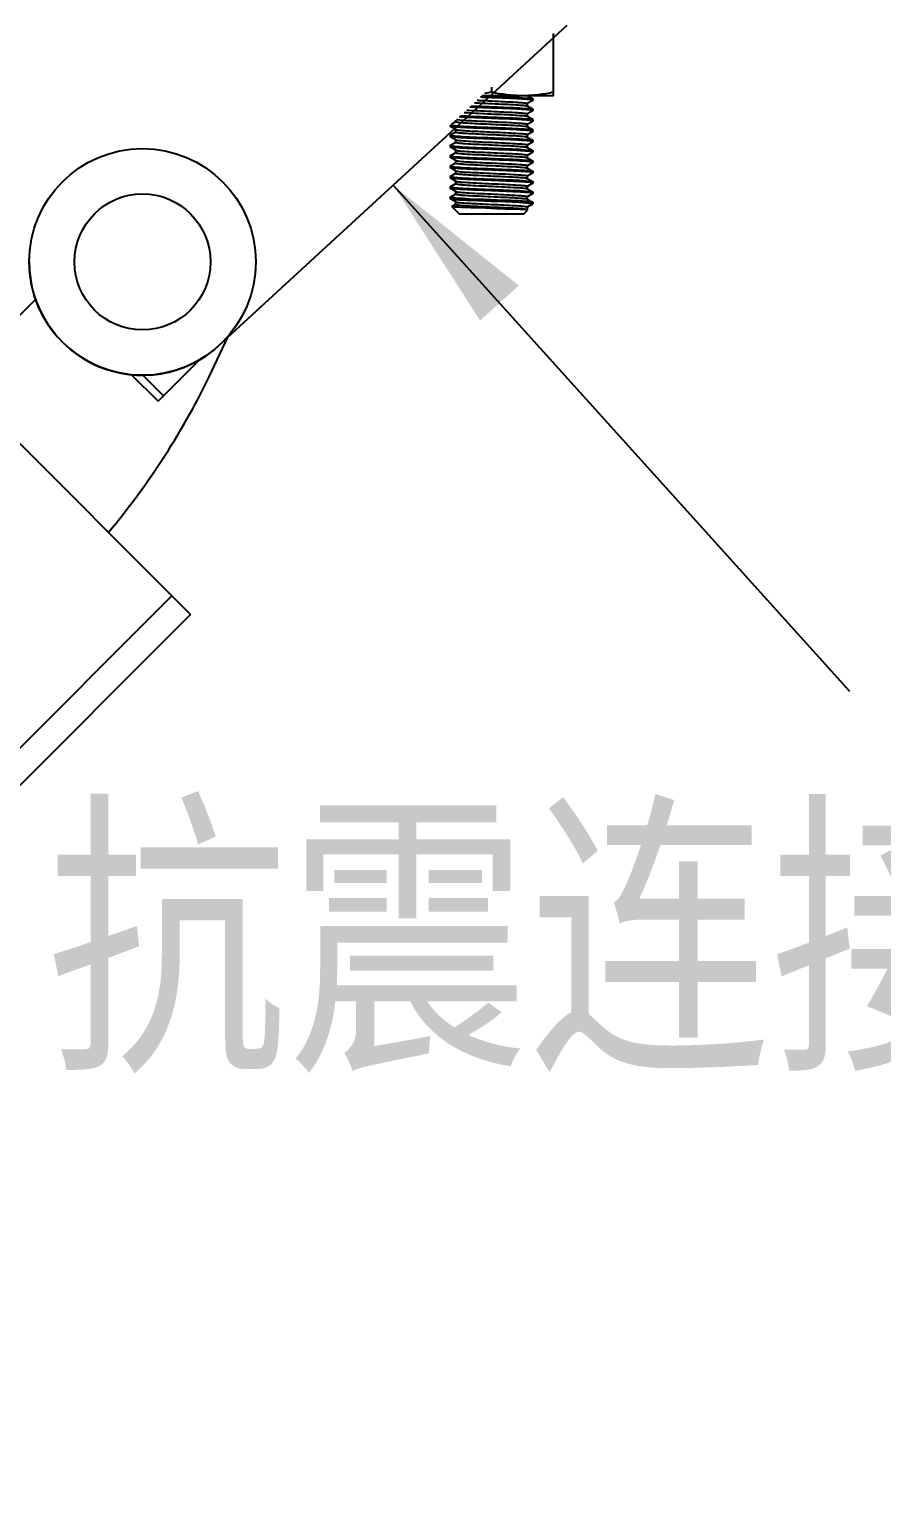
# Model space of a CAD drawing. Extents: x -1396510 to 1250330, y -1892470 to 1623980.
# Drawn here: x -1165412 to -1164875, y -49660 to -48740 of the extents above; entities that cross this region are included whole.
import ezdxf

# ---------------------------------------------------------------- set-up
doc = ezdxf.new("R2010")
doc.units = 0
doc.header["$LTSCALE"] = 1000
doc.header["$MEASUREMENT"] = 0
doc.styles.get("Standard").update_dxf_attribs({"font": 'gbenor.shx', "bigfont": 'gbcbig.shx'})
doc.dimstyles.get("Standard").update_dxf_attribs({"dimscale": 100, "dimtxt": 3.5, "dimasz": 1, "dimexe": 2.5, "dimexo": 3, "dimgap": 1.5, "dimtad": 1, "dimdec": 0, "dimzin": 0, "dimdsep": 46, "dimtxsty": 'Standard', "dimblk": 'ARCHTICK', "dimcen": 0.09, "dimadec": 0, "dimazin": 0, "dimtfac": 1, "dimtdec": 0, "dimtix": 1, "dimtmove": 2, "dimatfit": 3, "dimfxl": 0, "dimtolj": 1, "dimtzin": 0, "dimarcsym": 0})

# ---------------------------------------------------------------- blocks, each defined once
blk = doc.blocks.new('_ArchTick')
at = {"color": 0, "linetype": 'ByBlock', "const_width": 0.4}
blk.add_lwpolyline([(-0.5, -0.5), (0.5, 0.5)], dxfattribs=at)

msp = doc.modelspace()

# ---------------------------------------------------------------- linework, layer by layer
at = {"linetype": 'Continuous'}
for p, q in [((-1165292.39, -48939.24), (-1165073.1, -48737.45)), ((-1165081.7, -48782.03), (-1165081.7, -48742.75)), ((-1165120.79, -48776.65), (-1165120.79, -48779.82)), ((-1165081.7, -48782.03), (-1165126.64, -48782.03)), ((-1165098.33, -48781.94), (-1165094.79, -48783.99)), ((-1165094.79, -48784.95), (-1165098.33, -48786.99)), ((-1165094.79, -48783.99), (-1165094.73, -48784.06)), ((-1165094.79, -48784.95), (-1165094.73, -48784.88)), ((-1165094.73, -48784.06), (-1165094.73, -48784.88)), ((-1165098.33, -48788.46), (-1165094.79, -48790.51)), ((-1165094.79, -48791.46), (-1165098.33, -48793.51)), ((-1165098.33, -48794.97), (-1165094.79, -48797.02)), ((-1165098.25, -48786.91), (-1165098.25, -48788.54)), ((-1165098.25, -48793.43), (-1165098.25, -48795.06)), ((-1165094.79, -48790.51), (-1165094.73, -48790.58)), ((-1165094.79, -48791.46), (-1165094.73, -48791.39)), ((-1165094.73, -48790.58), (-1165094.73, -48791.39)), ((-1165146.85, -48800.63), (-1165146.85, -48801.17)), ((-1165146.79, -48801.24), (-1165146.85, -48801.16)), ((-1165143.26, -48803.28), (-1165146.79, -48801.24)), ((-1165145.93, -48799.78), (-1165143.26, -48798.23)), ((-1165143.33, -48798.31), (-1165143.33, -48797.38)), ((-1165143.33, -48804.83), (-1165143.33, -48803.2)), ((-1165098.26, -48797.36), (-1165098.44, -48797.35)), ((-1165094.79, -48797.98), (-1165098.33, -48800.03)), ((-1165098.33, -48801.49), (-1165094.79, -48803.54)), ((-1165094.79, -48804.49), (-1165098.33, -48806.54)), ((-1165098.25, -48799.94), (-1165098.25, -48801.57)), ((-1165094.79, -48797.02), (-1165094.73, -48797.09)), ((-1165094.79, -48797.98), (-1165094.73, -48797.91)), ((-1165094.79, -48803.54), (-1165094.73, -48803.61)), ((-1165094.79, -48804.49), (-1165094.73, -48804.42)), ((-1165094.73, -48797.09), (-1165094.73, -48797.91)), ((-1165094.73, -48803.61), (-1165094.73, -48804.42)), ((-1165146.79, -48806.79), (-1165146.85, -48806.87)), ((-1165146.85, -48806.87), (-1165146.85, -48807.68)), ((-1165146.79, -48807.75), (-1165146.85, -48807.68)), ((-1165146.79, -48813.31), (-1165146.85, -48813.38)), ((-1165146.85, -48813.38), (-1165146.85, -48814.2)), ((-1165146.79, -48806.79), (-1165143.26, -48804.75)), ((-1165143.26, -48809.8), (-1165146.79, -48807.75)), ((-1165146.79, -48813.31), (-1165143.26, -48811.26)), ((-1165143.33, -48811.35), (-1165143.33, -48809.72)), ((-1165098.43, -48807.96), (-1165098.33, -48808.01)), ((-1165098.33, -48808.01), (-1165094.79, -48810.05)), ((-1165094.79, -48811.01), (-1165098.33, -48813.06)), ((-1165098.25, -48806.46), (-1165098.25, -48808.09)), ((-1165098.25, -48812.97), (-1165098.25, -48814.6)), ((-1165094.79, -48810.05), (-1165094.73, -48810.12)), ((-1165094.79, -48811.01), (-1165094.73, -48810.94)), ((-1165094.73, -48810.12), (-1165094.73, -48810.94)), ((-1165146.79, -48814.27), (-1165146.85, -48814.2)), ((-1165146.79, -48819.83), (-1165146.85, -48819.9)), ((-1165146.85, -48819.9), (-1165146.85, -48820.71)), ((-1165146.79, -48820.78), (-1165146.85, -48820.71)), ((-1165143.26, -48816.32), (-1165146.79, -48814.27)), ((-1165146.79, -48819.83), (-1165143.26, -48817.78)), ((-1165143.26, -48822.83), (-1165146.79, -48820.78)), ((-1165143.33, -48817.86), (-1165143.33, -48816.23)), ((-1165143.33, -48824.38), (-1165143.33, -48822.75)), ((-1165143.26, -48816.32), (-1165143.13, -48816.37)), ((-1165098.33, -48814.52), (-1165094.79, -48816.57)), ((-1165094.79, -48817.53), (-1165098.33, -48819.57)), ((-1165098.33, -48821.04), (-1165094.79, -48823.08)), ((-1165098.25, -48819.49), (-1165098.25, -48821.12)), ((-1165094.79, -48816.57), (-1165094.73, -48816.64)), ((-1165094.79, -48817.53), (-1165094.73, -48817.45)), ((-1165094.73, -48816.64), (-1165094.73, -48817.45)), ((-1165146.79, -48826.34), (-1165146.85, -48826.41)), ((-1165146.85, -48826.41), (-1165146.85, -48827.23)), ((-1165146.79, -48827.3), (-1165146.85, -48827.23)), ((-1165146.79, -48826.34), (-1165143.26, -48824.29)), ((-1165143.26, -48829.35), (-1165146.79, -48827.3)), ((-1165146.79, -48832.86), (-1165143.26, -48830.81)), ((-1165143.33, -48830.89), (-1165143.33, -48829.26)), ((-1165098.26, -48823.42), (-1165098.44, -48823.41)), ((-1165094.79, -48824.04), (-1165098.33, -48826.09)), ((-1165098.33, -48827.55), (-1165094.79, -48829.6)), ((-1165094.79, -48830.56), (-1165098.33, -48832.6)), ((-1165098.25, -48826.01), (-1165098.25, -48827.63)), ((-1165094.79, -48823.08), (-1165094.73, -48823.16)), ((-1165094.79, -48824.04), (-1165094.73, -48823.97)), ((-1165094.79, -48829.6), (-1165094.73, -48829.67)), ((-1165094.79, -48830.56), (-1165094.73, -48830.49)), ((-1165094.73, -48823.16), (-1165094.73, -48823.97)), ((-1165094.73, -48829.67), (-1165094.73, -48830.49)), ((-1165146.79, -48832.86), (-1165146.85, -48832.93)), ((-1165146.85, -48832.93), (-1165146.85, -48833.74)), ((-1165146.79, -48833.81), (-1165146.85, -48833.74)), ((-1165146.79, -48839.37), (-1165146.85, -48839.44)), ((-1165146.85, -48839.44), (-1165146.85, -48840.26)), ((-1165146.79, -48840.33), (-1165146.85, -48840.26)), ((-1165143.26, -48835.86), (-1165146.79, -48833.81)), ((-1165146.79, -48839.37), (-1165143.26, -48837.33)), ((-1165143.26, -48842.38), (-1165146.79, -48840.33)), ((-1165143.33, -48837.41), (-1165143.33, -48835.78)), ((-1165098.43, -48834.02), (-1165098.33, -48834.07)), ((-1165098.33, -48834.07), (-1165094.79, -48836.12)), ((-1165094.79, -48837.07), (-1165098.33, -48839.12)), ((-1165098.33, -48840.58), (-1165094.79, -48842.63)), ((-1165098.25, -48832.52), (-1165098.25, -48834.15)), ((-1165098.25, -48839.04), (-1165098.25, -48840.67)), ((-1165094.79, -48836.12), (-1165094.73, -48836.19)), ((-1165094.79, -48837.07), (-1165094.73, -48837)), ((-1165094.73, -48836.19), (-1165094.73, -48837)), ((-1165146.85, -48845.96), (-1165146.79, -48845.89)), ((-1165146.85, -48845.96), (-1165146.85, -48846.77)), ((-1165146.85, -48846.77), (-1165146.79, -48846.85)), ((-1165146.79, -48845.89), (-1165143.26, -48843.84)), ((-1165143.26, -48848.89), (-1165146.79, -48846.85)), ((-1165146.61, -48846.1), (-1165146.71, -48846.07)), ((-1165145.75, -48851.8), (-1165143.26, -48850.36)), ((-1165143.33, -48843.92), (-1165143.33, -48842.3)), ((-1165143.33, -48850.44), (-1165143.33, -48848.81)), ((-1165143.26, -48842.38), (-1165143.13, -48842.43)), ((-1165094.79, -48843.59), (-1165098.33, -48845.64)), ((-1165098.33, -48847.1), (-1165094.79, -48849.15)), ((-1165094.79, -48850.1), (-1165098.33, -48852.15)), ((-1165098.25, -48845.55), (-1165098.25, -48847.18)), ((-1165094.79, -48842.63), (-1165094.73, -48842.7)), ((-1165094.79, -48843.59), (-1165094.73, -48843.52)), ((-1165094.73, -48849.22), (-1165094.79, -48849.15)), ((-1165094.79, -48850.1), (-1165094.73, -48850.03)), ((-1165094.73, -48842.7), (-1165094.73, -48843.52)), ((-1165094.73, -48849.22), (-1165094.73, -48850.03)), ((-1165145.77, -48851.85), (-1165145.75, -48851.8)), ((-1165141.15, -48856.47), (-1165145.77, -48851.85)), ((-1165141.15, -48856.47), (-1165100.43, -48856.47)), ((-1165100.43, -48856.47), (-1165097.88, -48853.92)), ((-1165098.51, -48853.74), (-1165098.18, -48853.79)), ((-1165098.25, -48852.07), (-1165098.25, -48853.7)), ((-1165097.9, -48853.86), (-1165097.88, -48853.92)), ((-1165576.33, -49078.55), (-1165408.02, -48910.24)), ((-1165297.07, -48955.6), (-1165286.88, -48934.18)), ((-1165304.4, -48947.98), (-1165330.9, -48974.48)), ((-1165347.85, -48957.53), (-1165330.9, -48974.48)), ((-1165340.71, -48957.94), (-1165327.54, -48971.12)), ((-1165448.43, -48970.85), (-1165310.44, -49108.84)), ((-1166793.78, -50568.62), (-1165322.22, -49097.06)), ((-1166782, -50580.39), (-1165310.44, -49108.84))]:
    msp.add_line(p, q, dxfattribs=at)
for radius in [71.4, 42.84]:
    msp.add_circle((-1165340.73, -48886.71), radius, dxfattribs=at)
for centre, radius, start, end in [((-1165001.3, -45733.55), 3051.22, 267.64232, 267.75563), ((-1165103.89, -48856.12), 72.01, 84.57759, 85.5477), ((-1165099.49, -48798.26), 3.5, 75.66962, 76.53963), ((-1165104.03, -48864.36), 73.74, 84.65004, 85.54332), ((-1165137.39, -48725.44), 75.69, 264.72687, 265.54068), ((-1165103.84, -48875.14), 71.49, 84.55124, 85.5534), ((-1165137.54, -48733.73), 73.91, 264.65706, 265.54288), ((-1165103.89, -48882.19), 72.01, 84.57759, 85.5477), ((-1165137.6, -48747.57), 73.1, 264.62413, 265.54375), ((-1165137.52, -48740.07), 74.08, 264.66277, 265.54288), ((-1165142.63, -48814.95), 1.51, 250.95601, 252.09074), ((-1165099.49, -48824.32), 3.5, 75.66962, 76.53963), ((-1165104.03, -48890.42), 73.74, 84.65004, 85.54332), ((-1165137.39, -48751.5), 75.69, 264.72687, 265.54068), ((-1165103.84, -48901.21), 71.49, 84.55124, 85.5534), ((-1165137.54, -48759.79), 73.91, 264.65706, 265.54288), ((-1165137.52, -48766.14), 74.08, 264.66277, 265.54288), ((-1165103.89, -48908.25), 72.01, 84.57759, 85.5477), ((-1165136.31, -48758.69), 88.91, 265.18589, 265.53148), ((-1165136.13, -48755.66), 91.13, 265.23984, 265.54682), ((-1165142.63, -48841.01), 1.51, 250.95601, 252.09074), ((-1165099.49, -48850.38), 3.5, 75.66962, 76.53963), ((-1165104.03, -48916.48), 73.74, 84.65004, 85.54332), ((-1165340.73, -48886.71), 71.4, 180, 312.62049), ((-1165726.93, -48751.23), 475.97, 320.01908, 334.57244)]:
    msp.add_arc(centre, radius, start, end, dxfattribs=at)
for points, knots in [([(-1165129.72, -48784.87), (-1165128.76, -48784.91), (-1165125.05, -48785.08), (-1165118.7, -48785.38), (-1165111.14, -48785.74), (-1165105.43, -48786.04), (-1165101.86, -48786.32), (-1165099.92, -48786.47), (-1165099, -48786.68), (-1165098.26, -48786.77), (-1165098.26, -48786.91)], [0.2952259, 0.2952259, 0.2952259, 0.2952259, 0.3597255, 0.5435065, 0.720761, 0.8677534, 0.9235306, 0.9648771, 0.9904898, 1, 1, 1, 1]), ([(-1165120.79, -48783.25), (-1165122.63, -48783.17), (-1165124.92, -48783.08), (-1165127.21, -48782.99), (-1165127.66, -48782.97)], [0, 0, 0, 0, 0.280726, 0.3502962, 0.3502962, 0.3502962, 0.3502962]), ([(-1165101.24, -48782.03), (-1165104.52, -48782.03), (-1165111.09, -48781.61), (-1165117.57, -48780.5), (-1165120.79, -48779.82)], [0, 0, 0, 0, 0.499234, 1, 1, 1, 1]), ([(-1165120.79, -48782.43), (-1165118.34, -48782.53), (-1165110.42, -48782.87), (-1165102.5, -48783.1), (-1165097.05, -48783.62)], [0, 0, 0, 0, 0.309919, 1, 1, 1, 1]), ([(-1165098.3, -48784.33), (-1165099.68, -48784.22), (-1165107.17, -48783.76), (-1165114.67, -48783.49), (-1165120.79, -48783.25)], [0, 0, 0, 0, 0.184493, 1, 1, 1, 1]), ([(-1165081.7, -48779.82), (-1165084.91, -48780.5), (-1165091.39, -48781.61), (-1165097.97, -48782.03), (-1165101.24, -48782.03)], [0, 0, 0, 0, 0.500766, 1, 1, 1, 1]), ([(-1165095, -48784.73), (-1165095.1, -48784.7), (-1165095.79, -48784.56), (-1165096.49, -48784.49), (-1165097.08, -48784.43)], [0, 0, 0, 0, 0.160696, 1, 1, 1, 1]), ([(-1165097.05, -48783.62), (-1165096.77, -48783.65), (-1165096.02, -48783.75), (-1165095.2, -48783.75), (-1165094.79, -48783.99)], [0, 0, 0, 0, 0.378482, 1, 1, 1, 1]), ([(-1165094.73, -48784.88), (-1165094.73, -48784.84), (-1165094.84, -48784.77), (-1165094.93, -48784.75), (-1165095, -48784.73)], [0, 0, 0, 0, 0.318595, 1, 1, 1, 1]), ([(-1165120.79, -48796.28), (-1165123.21, -48796.18), (-1165129.99, -48795.89), (-1165136.78, -48795.68), (-1165141.14, -48795.37)], [0, 0, 0, 0, 0.3078949, 0.8635376, 0.8635376, 0.8635376, 0.8635376]), ([(-1165140.29, -48794.59), (-1165139.9, -48794.61), (-1165133.41, -48794.98), (-1165126.91, -48795.22), (-1165120.79, -48795.46)], [0.1333592, 0.1333592, 0.1333592, 0.1333592, 0.1845089, 1, 1, 1, 1]), ([(-1165138.04, -48792.52), (-1165137.85, -48792.54), (-1165135.5, -48792.71), (-1165130.44, -48792.97), (-1165122.87, -48793.33), (-1165115.01, -48793.7), (-1165107.92, -48794.03), (-1165102.58, -48794.42), (-1165099.67, -48794.62), (-1165098.68, -48794.86)], [0.1194923, 0.1194923, 0.1194923, 0.1194923, 0.1322772, 0.2793046, 0.4565879, 0.6403849, 0.8060766, 0.931494, 1, 1, 1, 1]), ([(-1165136.38, -48790.99), (-1165135.9, -48791.03), (-1165132.96, -48791.24), (-1165127.21, -48791.5), (-1165119.26, -48791.87), (-1165111.53, -48792.23), (-1165105.66, -48792.54), (-1165101.98, -48792.83), (-1165099.98, -48792.98), (-1165099.03, -48793.19), (-1165098.26, -48793.28), (-1165098.26, -48793.43)], [0.1500082, 0.1500082, 0.1500082, 0.1500082, 0.1823338, 0.3471353, 0.5327057, 0.7133282, 0.8639751, 0.9213168, 0.9638559, 0.9902263, 1, 1, 1, 1]), ([(-1165120.79, -48789.76), (-1165123.23, -48789.67), (-1165127.78, -48789.47), (-1165132.34, -48789.31), (-1165134.46, -48789.22)], [0, 0, 0, 0, 0.3090732, 0.5771866, 0.5771866, 0.5771866, 0.5771866]), ([(-1165131.4, -48786.41), (-1165131.13, -48786.42), (-1165128.17, -48786.57), (-1165122.46, -48786.84), (-1165114.53, -48787.21), (-1165107.44, -48787.53), (-1165102.23, -48787.95), (-1165099.43, -48788.11), (-1165098.53, -48788.38)], [0.2673996, 0.2673996, 0.2673996, 0.2673996, 0.2848149, 0.464601, 0.6497295, 0.8147596, 0.937049, 1, 1, 1, 1]), ([(-1165120.79, -48788.95), (-1165118.34, -48789.05), (-1165110.44, -48789.38), (-1165102.52, -48789.61), (-1165097.08, -48790.13)], [0, 0, 0, 0, 0.309586, 1, 1, 1, 1]), ([(-1165098.3, -48790.84), (-1165099.68, -48790.73), (-1165107.17, -48790.28), (-1165114.68, -48790.01), (-1165120.79, -48789.76)], [0, 0, 0, 0, 0.184541, 1, 1, 1, 1]), ([(-1165098.62, -48794.87), (-1165098.56, -48794.88), (-1165098.46, -48794.91), (-1165098.36, -48794.95), (-1165098.33, -48794.97)], [0, 0, 0, 0, 0.585672, 1, 1, 1, 1]), ([(-1165098.53, -48788.38), (-1165098.49, -48788.39), (-1165098.42, -48788.41), (-1165098.35, -48788.44), (-1165098.33, -48788.46)], [0, 0, 0, 0, 0.569522, 1, 1, 1, 1]), ([(-1165095.02, -48791.24), (-1165095.13, -48791.21), (-1165095.84, -48791.07), (-1165096.55, -48791), (-1165097.16, -48790.94)], [0, 0, 0, 0, 0.16229, 1, 1, 1, 1]), ([(-1165097.08, -48790.13), (-1165096.79, -48790.16), (-1165096.03, -48790.27), (-1165095.21, -48790.26), (-1165094.79, -48790.51)], [0, 0, 0, 0, 0.378727, 1, 1, 1, 1]), ([(-1165094.73, -48791.39), (-1165094.73, -48791.36), (-1165094.85, -48791.28), (-1165094.94, -48791.26), (-1165095.02, -48791.24)], [0, 0, 0, 0, 0.315177, 1, 1, 1, 1]), ([(-1165144.42, -48801.62), (-1165144.72, -48801.59), (-1165145.5, -48801.48), (-1165146.36, -48801.49), (-1165146.79, -48801.24)], [0, 0, 0, 0, 0.379419, 1, 1, 1, 1]), ([(-1165146.55, -48800.51), (-1165146.43, -48800.54), (-1165145.7, -48800.68), (-1165144.96, -48800.75), (-1165144.34, -48800.81)], [0, 0, 0, 0, 0.163149, 1, 1, 1, 1]), ([(-1165120.79, -48802.79), (-1165123.22, -48802.7), (-1165131.1, -48802.36), (-1165138.99, -48802.13), (-1165144.42, -48801.62)], [0, 0, 0, 0, 0.308711, 1, 1, 1, 1]), ([(-1165143.33, -48798.31), (-1165143.33, -48798.32), (-1165143.32, -48798.34), (-1165143.31, -48798.35), (-1165143.31, -48798.35)], [0, 0, 0, 0, 0.463467, 1, 1, 1, 1]), ([(-1165143.31, -48798.35), (-1165143.2, -48798.49), (-1165142.56, -48798.56), (-1165141.47, -48798.77), (-1165139.66, -48798.91), (-1165136.22, -48799.18), (-1165130.87, -48799.47), (-1165123.72, -48799.81), (-1165116.21, -48800.14), (-1165108.04, -48800.59), (-1165102.45, -48800.78), (-1165099.33, -48801.25)], [0, 0, 0, 0, 0.011937, 0.038615, 0.07957, 0.133598, 0.274096, 0.443272, 0.620779, 0.785256, 1, 1, 1, 1]), ([(-1165143.27, -48800.9), (-1165141.89, -48801.01), (-1165134.4, -48801.46), (-1165126.9, -48801.74), (-1165120.79, -48801.98)], [0, 0, 0, 0, 0.184619, 1, 1, 1, 1]), ([(-1165143.25, -48803.28), (-1165143.17, -48803.33), (-1165142.92, -48803.4), (-1165142.66, -48803.46), (-1165142.5, -48803.48)], [0, 0, 0, 0, 0.374139, 1, 1, 1, 1]), ([(-1165142.5, -48803.48), (-1165139.43, -48804.01), (-1165133.81, -48804.16), (-1165125.57, -48804.63), (-1165117.87, -48804.96), (-1165110.56, -48805.31), (-1165105.08, -48805.61), (-1165101.68, -48805.88), (-1165099.83, -48806.03), (-1165098.96, -48806.23), (-1165098.25, -48806.32), (-1165098.26, -48806.46)], [0, 0, 0, 0, 0.210773, 0.377666, 0.558838, 0.731273, 0.873076, 0.926648, 0.966309, 0.990838, 1, 1, 1, 1]), ([(-1165141.97, -48797.05), (-1165138.69, -48797.49), (-1165132.91, -48797.71), (-1165124.55, -48798.15), (-1165117.03, -48798.48), (-1165109.99, -48798.83), (-1165104.75, -48799.11), (-1165101.5, -48799.38), (-1165099.75, -48799.53), (-1165098.92, -48799.72), (-1165098.25, -48799.81), (-1165098.25, -48799.94)], [0, 0, 0, 0, 0.226556, 0.394464, 0.573122, 0.741029, 0.877994, 0.929534, 0.967621, 0.99116, 1, 1, 1, 1]), ([(-1165120.79, -48795.46), (-1165118.36, -48795.56), (-1165110.48, -48795.9), (-1165102.58, -48796.13), (-1165097.16, -48796.64)], [0, 0, 0, 0, 0.308784, 1, 1, 1, 1]), ([(-1165098.44, -48797.35), (-1165099.83, -48797.24), (-1165107.27, -48796.79), (-1165114.72, -48796.52), (-1165120.79, -48796.28)], [0, 0, 0, 0, 0.186017, 1, 1, 1, 1]), ([(-1165120.79, -48801.98), (-1165118.56, -48802.07), (-1165111.07, -48802.38), (-1165103.58, -48802.65), (-1165098.34, -48803.06)], [0, 0, 0, 0, 0.297814, 1, 1, 1, 1]), ([(-1165098.3, -48803.87), (-1165099.68, -48803.76), (-1165107.17, -48803.31), (-1165114.67, -48803.04), (-1165120.79, -48802.79)], [0, 0, 0, 0, 0.184504, 1, 1, 1, 1]), ([(-1165099.33, -48801.25), (-1165099.21, -48801.27), (-1165098.87, -48801.33), (-1165098.52, -48801.38), (-1165098.33, -48801.49)], [0, 0, 0, 0, 0.353551, 1, 1, 1, 1]), ([(-1165098.34, -48803.06), (-1165097.52, -48803.12), (-1165096.37, -48803.28), (-1165095.12, -48803.35), (-1165094.79, -48803.54)], [0, 0, 0, 0, 0.683777, 1, 1, 1, 1]), ([(-1165095.63, -48797.63), (-1165095.79, -48797.61), (-1165096.67, -48797.49), (-1165097.55, -48797.42), (-1165098.26, -48797.36)], [0, 0, 0, 0, 0.190958, 1, 1, 1, 1]), ([(-1165097.16, -48796.64), (-1165096.85, -48796.67), (-1165096.07, -48796.78), (-1165095.22, -48796.77), (-1165094.79, -48797.02)], [0, 0, 0, 0, 0.379378, 1, 1, 1, 1]), ([(-1165094.99, -48804.27), (-1165095.1, -48804.24), (-1165095.78, -48804.1), (-1165096.47, -48804.04), (-1165097.05, -48803.98)], [0, 0, 0, 0, 0.160861, 1, 1, 1, 1]), ([(-1165094.73, -48797.91), (-1165094.73, -48797.88), (-1165095.03, -48797.66), (-1165095.34, -48797.68), (-1165095.63, -48797.63)], [0, 0, 0, 0, 0.092798, 1, 1, 1, 1]), ([(-1165094.73, -48804.42), (-1165094.73, -48804.39), (-1165094.83, -48804.32), (-1165094.93, -48804.29), (-1165094.99, -48804.27)], [0, 0, 0, 0, 0.319044, 1, 1, 1, 1]), ([(-1165146.85, -48806.87), (-1165146.85, -48806.9), (-1165146.75, -48806.97), (-1165146.65, -48807), (-1165146.59, -48807.01)], [0, 0, 0, 0, 0.318137, 1, 1, 1, 1]), ([(-1165146.85, -48813.38), (-1165146.85, -48813.42), (-1165146.73, -48813.49), (-1165146.63, -48813.52), (-1165146.55, -48813.54)], [0, 0, 0, 0, 0.314295, 1, 1, 1, 1]), ([(-1165144.41, -48808.13), (-1165144.72, -48808.1), (-1165145.5, -48807.99), (-1165146.36, -48808), (-1165146.79, -48807.75)], [0, 0, 0, 0, 0.379512, 1, 1, 1, 1]), ([(-1165146.59, -48807.01), (-1165146.47, -48807.05), (-1165145.76, -48807.19), (-1165145.03, -48807.26), (-1165144.42, -48807.32)], [0, 0, 0, 0, 0.159502, 1, 1, 1, 1]), ([(-1165146.55, -48813.54), (-1165146.44, -48813.57), (-1165145.73, -48813.71), (-1165145.01, -48813.78), (-1165144.41, -48813.83)], [0, 0, 0, 0, 0.163341, 1, 1, 1, 1]), ([(-1165120.79, -48809.31), (-1165123.22, -48809.21), (-1165131.1, -48808.88), (-1165138.99, -48808.64), (-1165144.41, -48808.13)], [0, 0, 0, 0, 0.308641, 1, 1, 1, 1]), ([(-1165143.33, -48804.83), (-1165143.33, -48804.96), (-1165142.68, -48805.05), (-1165141.87, -48805.24), (-1165140.17, -48805.39), (-1165137, -48805.65), (-1165131.88, -48805.93), (-1165124.97, -48806.27), (-1165117.55, -48806.6), (-1165109.15, -48807.03), (-1165103.3, -48807.28), (-1165099.93, -48807.69)], [0, 0, 0, 0, 0.008683, 0.031763, 0.069103, 0.119686, 0.254361, 0.420111, 0.597552, 0.765912, 1, 1, 1, 1]), ([(-1165143.33, -48811.35), (-1165143.33, -48811.49), (-1165142.56, -48811.58), (-1165141.62, -48811.79), (-1165139.63, -48811.95), (-1165135.98, -48812.23), (-1165130.15, -48812.54), (-1165122.46, -48812.9), (-1165114.53, -48813.27), (-1165107.44, -48813.59), (-1165102.23, -48814.01), (-1165099.43, -48814.17), (-1165098.53, -48814.44)], [0, 0, 0, 0, 0.009703, 0.035887, 0.07813, 0.135078, 0.284815, 0.464601, 0.649729, 0.81476, 0.937049, 1, 1, 1, 1]), ([(-1165143.28, -48807.42), (-1165141.9, -48807.52), (-1165134.41, -48807.98), (-1165126.91, -48808.25), (-1165120.79, -48808.5)], [0, 0, 0, 0, 0.184538, 1, 1, 1, 1]), ([(-1165143.25, -48809.8), (-1165143.21, -48809.82), (-1165143.09, -48809.87), (-1165142.98, -48809.9), (-1165142.9, -48809.92)], [0, 0, 0, 0, 0.406881, 1, 1, 1, 1]), ([(-1165142.9, -48809.92), (-1165141.91, -48810.16), (-1165139, -48810.36), (-1165133.65, -48810.75), (-1165126.56, -48811.08), (-1165118.7, -48811.44), (-1165111.14, -48811.8), (-1165105.43, -48812.1), (-1165101.86, -48812.38), (-1165099.92, -48812.54), (-1165099, -48812.74), (-1165098.26, -48812.83), (-1165098.26, -48812.97)], [0, 0, 0, 0, 0.068576, 0.194029, 0.359725, 0.543506, 0.720761, 0.867753, 0.923531, 0.964877, 0.99049, 1, 1, 1, 1]), ([(-1165120.79, -48808.5), (-1165118.34, -48808.59), (-1165110.42, -48808.93), (-1165102.5, -48809.16), (-1165097.05, -48809.68)], [0, 0, 0, 0, 0.309919, 1, 1, 1, 1]), ([(-1165098.3, -48810.39), (-1165099.68, -48810.28), (-1165107.17, -48809.83), (-1165114.67, -48809.55), (-1165120.79, -48809.31)], [0, 0, 0, 0, 0.184493, 1, 1, 1, 1]), ([(-1165099.93, -48807.69), (-1165099.76, -48807.71), (-1165099.25, -48807.78), (-1165098.74, -48807.84), (-1165098.43, -48807.96)], [0, 0, 0, 0, 0.341642, 1, 1, 1, 1]), ([(-1165095, -48810.79), (-1165095.1, -48810.76), (-1165095.79, -48810.62), (-1165096.49, -48810.55), (-1165097.08, -48810.49)], [0, 0, 0, 0, 0.160696, 1, 1, 1, 1]), ([(-1165097.05, -48809.68), (-1165096.77, -48809.71), (-1165096.02, -48809.82), (-1165095.2, -48809.81), (-1165094.79, -48810.05)], [0, 0, 0, 0, 0.378482, 1, 1, 1, 1]), ([(-1165094.73, -48810.94), (-1165094.73, -48810.91), (-1165094.84, -48810.83), (-1165094.93, -48810.81), (-1165095, -48810.79)], [0, 0, 0, 0, 0.318595, 1, 1, 1, 1]), ([(-1165146.85, -48819.9), (-1165146.85, -48819.93), (-1165146.75, -48820), (-1165146.66, -48820.03), (-1165146.59, -48820.04)], [0, 0, 0, 0, 0.319254, 1, 1, 1, 1]), ([(-1165144.45, -48814.64), (-1165144.75, -48814.62), (-1165145.52, -48814.51), (-1165146.37, -48814.51), (-1165146.79, -48814.27)], [0, 0, 0, 0, 0.379133, 1, 1, 1, 1]), ([(-1165144.34, -48821.17), (-1165144.66, -48821.14), (-1165145.46, -48821.03), (-1165146.35, -48821.04), (-1165146.79, -48820.78)], [0, 0, 0, 0, 0.380051, 1, 1, 1, 1]), ([(-1165146.59, -48820.04), (-1165146.48, -48820.08), (-1165145.78, -48820.22), (-1165145.06, -48820.29), (-1165144.45, -48820.35)], [0, 0, 0, 0, 0.159053, 1, 1, 1, 1]), ([(-1165120.79, -48815.83), (-1165123.23, -48815.73), (-1165131.12, -48815.39), (-1165139.02, -48815.16), (-1165144.45, -48814.64)], [0, 0, 0, 0, 0.309073, 1, 1, 1, 1]), ([(-1165120.79, -48822.34), (-1165123.21, -48822.24), (-1165131.06, -48821.91), (-1165138.93, -48821.67), (-1165144.34, -48821.17)], [0, 0, 0, 0, 0.307895, 1, 1, 1, 1]), ([(-1165143.33, -48817.86), (-1165143.33, -48818), (-1165142.58, -48818.09), (-1165141.66, -48818.3), (-1165139.72, -48818.45), (-1165136.15, -48818.74), (-1165130.44, -48819.04), (-1165122.87, -48819.4), (-1165115.01, -48819.76), (-1165107.92, -48820.09), (-1165102.58, -48820.48), (-1165099.67, -48820.68), (-1165098.68, -48820.92)], [0, 0, 0, 0, 0.009517, 0.035128, 0.076492, 0.132277, 0.279305, 0.456588, 0.640385, 0.806077, 0.931494, 1, 1, 1, 1]), ([(-1165143.28, -48813.93), (-1165141.9, -48814.04), (-1165134.41, -48814.49), (-1165126.91, -48814.77), (-1165120.79, -48815.01)], [0, 0, 0, 0, 0.184553, 1, 1, 1, 1]), ([(-1165143.28, -48820.45), (-1165141.9, -48820.56), (-1165134.41, -48821.01), (-1165126.91, -48821.28), (-1165120.79, -48821.53)], [0, 0, 0, 0, 0.184509, 1, 1, 1, 1]), ([(-1165143.26, -48822.83), (-1165143.2, -48822.86), (-1165142.78, -48823.01), (-1165142.34, -48823.06), (-1165141.97, -48823.11)], [0, 0, 0, 0, 0.140461, 1, 1, 1, 1]), ([(-1165143.1, -48816.38), (-1165142.23, -48816.66), (-1165139.46, -48816.81), (-1165134.29, -48817.24), (-1165127.21, -48817.56), (-1165119.26, -48817.93), (-1165111.53, -48818.29), (-1165105.66, -48818.6), (-1165101.98, -48818.89), (-1165099.98, -48819.04), (-1165099.03, -48819.26), (-1165098.26, -48819.34), (-1165098.26, -48819.49)], [0, 0, 0, 0, 0.061098, 0.182334, 0.347135, 0.532706, 0.713328, 0.863975, 0.921317, 0.963856, 0.990226, 1, 1, 1, 1]), ([(-1165120.79, -48815.01), (-1165118.34, -48815.11), (-1165110.44, -48815.45), (-1165102.52, -48815.67), (-1165097.08, -48816.2)], [0, 0, 0, 0, 0.309586, 1, 1, 1, 1]), ([(-1165098.3, -48816.9), (-1165099.68, -48816.8), (-1165107.17, -48816.34), (-1165114.68, -48816.07), (-1165120.79, -48815.83)], [0, 0, 0, 0, 0.184541, 1, 1, 1, 1]), ([(-1165120.79, -48821.53), (-1165118.36, -48821.62), (-1165110.48, -48821.96), (-1165102.58, -48822.19), (-1165097.16, -48822.7)], [0, 0, 0, 0, 0.308784, 1, 1, 1, 1]), ([(-1165098.44, -48823.41), (-1165099.83, -48823.3), (-1165107.27, -48822.86), (-1165114.72, -48822.58), (-1165120.79, -48822.34)], [0, 0, 0, 0, 0.186017, 1, 1, 1, 1]), ([(-1165098.62, -48820.93), (-1165098.56, -48820.95), (-1165098.46, -48820.98), (-1165098.36, -48821.01), (-1165098.33, -48821.04)], [0, 0, 0, 0, 0.585672, 1, 1, 1, 1]), ([(-1165098.53, -48814.44), (-1165098.49, -48814.45), (-1165098.42, -48814.48), (-1165098.35, -48814.51), (-1165098.33, -48814.52)], [0, 0, 0, 0, 0.569522, 1, 1, 1, 1]), ([(-1165095.02, -48817.3), (-1165095.13, -48817.27), (-1165095.84, -48817.13), (-1165096.55, -48817.06), (-1165097.16, -48817)], [0, 0, 0, 0, 0.16229, 1, 1, 1, 1]), ([(-1165097.16, -48822.7), (-1165096.85, -48822.73), (-1165096.07, -48822.84), (-1165095.22, -48822.84), (-1165094.79, -48823.08)], [0, 0, 0, 0, 0.379378, 1, 1, 1, 1]), ([(-1165097.08, -48816.2), (-1165096.79, -48816.22), (-1165096.03, -48816.33), (-1165095.21, -48816.33), (-1165094.79, -48816.57)], [0, 0, 0, 0, 0.378727, 1, 1, 1, 1]), ([(-1165094.73, -48817.45), (-1165094.73, -48817.42), (-1165094.85, -48817.34), (-1165094.94, -48817.32), (-1165095.02, -48817.3)], [0, 0, 0, 0, 0.315177, 1, 1, 1, 1]), ([(-1165146.85, -48826.41), (-1165146.85, -48826.45), (-1165146.73, -48826.53), (-1165146.62, -48826.55), (-1165146.55, -48826.57)], [0, 0, 0, 0, 0.312916, 1, 1, 1, 1]), ([(-1165144.42, -48827.68), (-1165144.72, -48827.65), (-1165145.5, -48827.54), (-1165146.36, -48827.55), (-1165146.79, -48827.3)], [0, 0, 0, 0, 0.379419, 1, 1, 1, 1]), ([(-1165146.55, -48826.57), (-1165146.43, -48826.6), (-1165145.7, -48826.74), (-1165144.96, -48826.81), (-1165144.34, -48826.87)], [0, 0, 0, 0, 0.163149, 1, 1, 1, 1]), ([(-1165120.79, -48828.86), (-1165123.22, -48828.76), (-1165131.1, -48828.42), (-1165138.99, -48828.19), (-1165144.42, -48827.68)], [0, 0, 0, 0, 0.308711, 1, 1, 1, 1]), ([(-1165143.33, -48824.38), (-1165143.33, -48824.38), (-1165143.32, -48824.4), (-1165143.31, -48824.41), (-1165143.31, -48824.42)], [0, 0, 0, 0, 0.463467, 1, 1, 1, 1]), ([(-1165143.33, -48830.89), (-1165143.33, -48831.02), (-1165142.68, -48831.12), (-1165141.87, -48831.3), (-1165140.17, -48831.45), (-1165137, -48831.71), (-1165131.88, -48831.99), (-1165124.97, -48832.33), (-1165117.55, -48832.66), (-1165109.15, -48833.09), (-1165103.3, -48833.34), (-1165099.93, -48833.75)], [0, 0, 0, 0, 0.008683, 0.031763, 0.069103, 0.119686, 0.254361, 0.420111, 0.597552, 0.765912, 1, 1, 1, 1]), ([(-1165143.31, -48824.42), (-1165143.2, -48824.55), (-1165142.56, -48824.62), (-1165141.47, -48824.83), (-1165139.66, -48824.98), (-1165136.22, -48825.25), (-1165130.87, -48825.53), (-1165123.72, -48825.88), (-1165116.21, -48826.2), (-1165108.04, -48826.65), (-1165102.45, -48826.84), (-1165099.33, -48827.31)], [0, 0, 0, 0, 0.011937, 0.038615, 0.07957, 0.133598, 0.274096, 0.443272, 0.620779, 0.785256, 1, 1, 1, 1]), ([(-1165143.27, -48826.96), (-1165141.89, -48827.07), (-1165134.4, -48827.52), (-1165126.9, -48827.8), (-1165120.79, -48828.04)], [0, 0, 0, 0, 0.184619, 1, 1, 1, 1]), ([(-1165143.25, -48829.35), (-1165143.17, -48829.4), (-1165142.92, -48829.47), (-1165142.66, -48829.52), (-1165142.5, -48829.55)], [0, 0, 0, 0, 0.374139, 1, 1, 1, 1]), ([(-1165142.5, -48829.55), (-1165139.43, -48830.07), (-1165133.81, -48830.22), (-1165125.57, -48830.69), (-1165117.87, -48831.02), (-1165110.56, -48831.38), (-1165105.08, -48831.67), (-1165101.68, -48831.94), (-1165099.83, -48832.1), (-1165098.96, -48832.29), (-1165098.25, -48832.39), (-1165098.26, -48832.52)], [0, 0, 0, 0, 0.210773, 0.377666, 0.558838, 0.731273, 0.873076, 0.926648, 0.966309, 0.990838, 1, 1, 1, 1]), ([(-1165141.97, -48823.11), (-1165138.69, -48823.55), (-1165132.91, -48823.77), (-1165124.55, -48824.21), (-1165117.03, -48824.54), (-1165109.99, -48824.89), (-1165104.75, -48825.18), (-1165101.5, -48825.44), (-1165099.75, -48825.59), (-1165098.92, -48825.78), (-1165098.25, -48825.88), (-1165098.25, -48826.01)], [0, 0, 0, 0, 0.226556, 0.394464, 0.573122, 0.741029, 0.877994, 0.929534, 0.967621, 0.99116, 1, 1, 1, 1]), ([(-1165120.79, -48828.04), (-1165118.56, -48828.13), (-1165111.07, -48828.44), (-1165103.58, -48828.71), (-1165098.34, -48829.12)], [0, 0, 0, 0, 0.297814, 1, 1, 1, 1]), ([(-1165098.3, -48829.94), (-1165099.68, -48829.83), (-1165107.17, -48829.37), (-1165114.67, -48829.1), (-1165120.79, -48828.86)], [0, 0, 0, 0, 0.184504, 1, 1, 1, 1]), ([(-1165099.33, -48827.31), (-1165099.21, -48827.33), (-1165098.87, -48827.39), (-1165098.52, -48827.44), (-1165098.33, -48827.55)], [0, 0, 0, 0, 0.353551, 1, 1, 1, 1]), ([(-1165098.34, -48829.12), (-1165097.52, -48829.18), (-1165096.37, -48829.34), (-1165095.12, -48829.41), (-1165094.79, -48829.6)], [0, 0, 0, 0, 0.683777, 1, 1, 1, 1]), ([(-1165095.63, -48823.7), (-1165095.79, -48823.67), (-1165096.67, -48823.56), (-1165097.55, -48823.48), (-1165098.26, -48823.42)], [0, 0, 0, 0, 0.190958, 1, 1, 1, 1]), ([(-1165094.99, -48830.34), (-1165095.1, -48830.31), (-1165095.78, -48830.17), (-1165096.47, -48830.1), (-1165097.05, -48830.04)], [0, 0, 0, 0, 0.160861, 1, 1, 1, 1]), ([(-1165094.73, -48823.97), (-1165094.73, -48823.94), (-1165095.03, -48823.72), (-1165095.34, -48823.74), (-1165095.63, -48823.7)], [0, 0, 0, 0, 0.092798, 1, 1, 1, 1]), ([(-1165094.73, -48830.49), (-1165094.73, -48830.45), (-1165094.83, -48830.38), (-1165094.93, -48830.36), (-1165094.99, -48830.34)], [0, 0, 0, 0, 0.319044, 1, 1, 1, 1]), ([(-1165146.85, -48832.93), (-1165146.85, -48832.96), (-1165146.75, -48833.03), (-1165146.65, -48833.06), (-1165146.59, -48833.08)], [0, 0, 0, 0, 0.318137, 1, 1, 1, 1]), ([(-1165146.85, -48839.44), (-1165146.85, -48839.48), (-1165146.73, -48839.56), (-1165146.63, -48839.58), (-1165146.55, -48839.6)], [0, 0, 0, 0, 0.314295, 1, 1, 1, 1]), ([(-1165144.41, -48834.2), (-1165144.72, -48834.17), (-1165145.5, -48834.06), (-1165146.36, -48834.06), (-1165146.79, -48833.81)], [0, 0, 0, 0, 0.379512, 1, 1, 1, 1]), ([(-1165144.45, -48840.71), (-1165144.75, -48840.68), (-1165145.52, -48840.57), (-1165146.37, -48840.58), (-1165146.79, -48840.33)], [0, 0, 0, 0, 0.379133, 1, 1, 1, 1]), ([(-1165146.59, -48833.08), (-1165146.47, -48833.11), (-1165145.76, -48833.25), (-1165145.03, -48833.32), (-1165144.42, -48833.38)], [0, 0, 0, 0, 0.159502, 1, 1, 1, 1]), ([(-1165146.55, -48839.6), (-1165146.44, -48839.63), (-1165145.73, -48839.77), (-1165145.01, -48839.84), (-1165144.41, -48839.9)], [0, 0, 0, 0, 0.163341, 1, 1, 1, 1]), ([(-1165120.79, -48841.89), (-1165123.23, -48841.79), (-1165131.12, -48841.45), (-1165139.02, -48841.22), (-1165144.45, -48840.71)], [0, 0, 0, 0, 0.309073, 1, 1, 1, 1]), ([(-1165120.79, -48835.37), (-1165123.22, -48835.28), (-1165131.1, -48834.94), (-1165138.99, -48834.71), (-1165144.41, -48834.2)], [0, 0, 0, 0, 0.308641, 1, 1, 1, 1]), ([(-1165143.33, -48837.41), (-1165143.33, -48837.55), (-1165142.56, -48837.64), (-1165141.62, -48837.85), (-1165139.63, -48838.01), (-1165135.98, -48838.3), (-1165130.15, -48838.6), (-1165122.46, -48838.96), (-1165114.53, -48839.33), (-1165107.44, -48839.65), (-1165102.23, -48840.07), (-1165099.43, -48840.24), (-1165098.53, -48840.51)], [0, 0, 0, 0, 0.009703, 0.035887, 0.07813, 0.135078, 0.284815, 0.464601, 0.649729, 0.81476, 0.937049, 1, 1, 1, 1]), ([(-1165143.28, -48833.48), (-1165141.9, -48833.59), (-1165134.41, -48834.04), (-1165126.91, -48834.31), (-1165120.79, -48834.56)], [0, 0, 0, 0, 0.184538, 1, 1, 1, 1]), ([(-1165143.28, -48839.99), (-1165141.9, -48840.1), (-1165134.41, -48840.56), (-1165126.91, -48840.83), (-1165120.79, -48841.07)], [0, 0, 0, 0, 0.184553, 1, 1, 1, 1]), ([(-1165143.25, -48835.86), (-1165143.21, -48835.89), (-1165143.09, -48835.93), (-1165142.98, -48835.96), (-1165142.9, -48835.98)], [0, 0, 0, 0, 0.406881, 1, 1, 1, 1]), ([(-1165142.9, -48835.98), (-1165141.91, -48836.22), (-1165139, -48836.42), (-1165133.65, -48836.81), (-1165126.56, -48837.14), (-1165118.7, -48837.5), (-1165111.14, -48837.86), (-1165105.43, -48838.16), (-1165101.86, -48838.44), (-1165099.92, -48838.6), (-1165099, -48838.81), (-1165098.26, -48838.9), (-1165098.26, -48839.04)], [0, 0, 0, 0, 0.068576, 0.194029, 0.359725, 0.543506, 0.720761, 0.867753, 0.923531, 0.964877, 0.99049, 1, 1, 1, 1]), ([(-1165120.79, -48834.56), (-1165118.34, -48834.66), (-1165110.42, -48834.99), (-1165102.5, -48835.22), (-1165097.05, -48835.75)], [0, 0, 0, 0, 0.309919, 1, 1, 1, 1]), ([(-1165098.3, -48836.45), (-1165099.68, -48836.34), (-1165107.17, -48835.89), (-1165114.67, -48835.62), (-1165120.79, -48835.37)], [0, 0, 0, 0, 0.184493, 1, 1, 1, 1]), ([(-1165120.79, -48841.07), (-1165118.34, -48841.17), (-1165110.44, -48841.51), (-1165102.52, -48841.74), (-1165097.08, -48842.26)], [0, 0, 0, 0, 0.309586, 1, 1, 1, 1]), ([(-1165099.93, -48833.75), (-1165099.76, -48833.77), (-1165099.25, -48833.84), (-1165098.74, -48833.91), (-1165098.43, -48834.02)], [0, 0, 0, 0, 0.341642, 1, 1, 1, 1]), ([(-1165098.53, -48840.51), (-1165098.49, -48840.52), (-1165098.42, -48840.54), (-1165098.35, -48840.57), (-1165098.33, -48840.58)], [0, 0, 0, 0, 0.569522, 1, 1, 1, 1]), ([(-1165095, -48836.85), (-1165095.1, -48836.82), (-1165095.79, -48836.68), (-1165096.49, -48836.61), (-1165097.08, -48836.56)], [0, 0, 0, 0, 0.160696, 1, 1, 1, 1]), ([(-1165097.05, -48835.75), (-1165096.77, -48835.77), (-1165096.02, -48835.88), (-1165095.2, -48835.88), (-1165094.79, -48836.12)], [0, 0, 0, 0, 0.378482, 1, 1, 1, 1]), ([(-1165094.73, -48837), (-1165094.73, -48836.97), (-1165094.84, -48836.9), (-1165094.93, -48836.87), (-1165095, -48836.85)], [0, 0, 0, 0, 0.318595, 1, 1, 1, 1]), ([(-1165146.71, -48846.07), (-1165146.74, -48846.06), (-1165146.8, -48846.03), (-1165146.85, -48845.98), (-1165146.85, -48845.96)], [0, 0, 0, 0, 0.649818, 1, 1, 1, 1]), ([(-1165146.79, -48846.85), (-1165146.74, -48846.88), (-1165146.59, -48846.93), (-1165146.44, -48846.96), (-1165146.35, -48846.98)], [0, 0, 0, 0, 0.390582, 1, 1, 1, 1]), ([(-1165143.69, -48846.48), (-1165144.04, -48846.45), (-1165145.01, -48846.35), (-1165146, -48846.28), (-1165146.61, -48846.1)], [0, 0, 0, 0, 0.350995, 1, 1, 1, 1]), ([(-1165146.35, -48846.98), (-1165146.2, -48847.01), (-1165145.35, -48847.15), (-1165144.48, -48847.22), (-1165143.77, -48847.28)], [0, 0, 0, 0, 0.173481, 1, 1, 1, 1]), ([(-1165143.33, -48843.92), (-1165143.33, -48844.07), (-1165142.58, -48844.16), (-1165141.66, -48844.36), (-1165139.72, -48844.52), (-1165136.15, -48844.8), (-1165130.44, -48845.1), (-1165122.87, -48845.46), (-1165115.01, -48845.82), (-1165107.92, -48846.15), (-1165102.58, -48846.54), (-1165099.67, -48846.74), (-1165098.68, -48846.98)], [0, 0, 0, 0, 0.009517, 0.035128, 0.076492, 0.132277, 0.279305, 0.456588, 0.640385, 0.806077, 0.931494, 1, 1, 1, 1]), ([(-1165143.33, -48850.44), (-1165143.33, -48850.45), (-1165143.32, -48850.46), (-1165143.31, -48850.47), (-1165143.31, -48850.48)], [0, 0, 0, 0, 0.463467, 1, 1, 1, 1]), ([(-1165143.31, -48850.48), (-1165143.2, -48850.61), (-1165142.56, -48850.68), (-1165141.47, -48850.89), (-1165139.66, -48851.04), (-1165136.22, -48851.31), (-1165130.87, -48851.59), (-1165123.72, -48851.94), (-1165116.21, -48852.27), (-1165108.04, -48852.71), (-1165102.45, -48852.9), (-1165099.33, -48853.38)], [0, 0, 0, 0, 0.011937, 0.038615, 0.07957, 0.133598, 0.274096, 0.443272, 0.620779, 0.785256, 1, 1, 1, 1]), ([(-1165143.26, -48848.89), (-1165143.2, -48848.92), (-1165142.78, -48849.07), (-1165142.34, -48849.12), (-1165141.97, -48849.17)], [0, 0, 0, 0, 0.140461, 1, 1, 1, 1]), ([(-1165143.24, -48847.33), (-1165140.17, -48847.57), (-1165125.46, -48848.29), (-1165110.74, -48848.59), (-1165099.12, -48849.42)], [0, 0, 0, 0, 0.208808, 1, 1, 1, 1]), ([(-1165098.93, -48848.62), (-1165102.14, -48848.39), (-1165116.9, -48847.67), (-1165131.69, -48847.41), (-1165143.21, -48846.52)], [0, 0, 0, 0, 0.218132, 1, 1, 1, 1]), ([(-1165143.1, -48842.44), (-1165142.23, -48842.73), (-1165139.46, -48842.87), (-1165134.29, -48843.31), (-1165127.21, -48843.62), (-1165119.26, -48843.99), (-1165111.53, -48844.36), (-1165105.66, -48844.66), (-1165101.98, -48844.95), (-1165099.98, -48845.1), (-1165099.03, -48845.32), (-1165098.26, -48845.41), (-1165098.26, -48845.55)], [0, 0, 0, 0, 0.061098, 0.182334, 0.347135, 0.532706, 0.713328, 0.863975, 0.921317, 0.963856, 0.990226, 1, 1, 1, 1]), ([(-1165141.97, -48849.17), (-1165138.69, -48849.61), (-1165132.91, -48849.84), (-1165124.55, -48850.28), (-1165117.03, -48850.61), (-1165109.99, -48850.95), (-1165104.75, -48851.24), (-1165101.5, -48851.51), (-1165099.75, -48851.66), (-1165098.92, -48851.84), (-1165098.25, -48851.94), (-1165098.25, -48852.07)], [0, 0, 0, 0, 0.226556, 0.394464, 0.573122, 0.741029, 0.877994, 0.929534, 0.967621, 0.99116, 1, 1, 1, 1]), ([(-1165098.3, -48842.97), (-1165099.68, -48842.86), (-1165107.17, -48842.41), (-1165114.68, -48842.13), (-1165120.79, -48841.89)], [0, 0, 0, 0, 0.184541, 1, 1, 1, 1]), ([(-1165099.12, -48849.42), (-1165098.78, -48849.45), (-1165097.69, -48849.53), (-1165096.6, -48849.62), (-1165095.85, -48849.73)], [0, 0, 0, 0, 0.307232, 1, 1, 1, 1]), ([(-1165095.75, -48848.93), (-1165095.95, -48848.9), (-1165097, -48848.77), (-1165098.07, -48848.68), (-1165098.93, -48848.62)], [0, 0, 0, 0, 0.189241, 1, 1, 1, 1]), ([(-1165098.62, -48846.99), (-1165098.56, -48847.01), (-1165098.46, -48847.04), (-1165098.36, -48847.08), (-1165098.33, -48847.1)], [0, 0, 0, 0, 0.585672, 1, 1, 1, 1]), ([(-1165095.02, -48843.36), (-1165095.13, -48843.33), (-1165095.84, -48843.19), (-1165096.55, -48843.12), (-1165097.16, -48843.07)], [0, 0, 0, 0, 0.16229, 1, 1, 1, 1]), ([(-1165097.08, -48842.26), (-1165096.79, -48842.29), (-1165096.03, -48842.39), (-1165095.21, -48842.39), (-1165094.79, -48842.63)], [0, 0, 0, 0, 0.378727, 1, 1, 1, 1]), ([(-1165095.85, -48849.73), (-1165095.57, -48849.77), (-1165095.28, -48849.84), (-1165094.73, -48849.93), (-1165094.73, -48850.03)], [0, 0, 0, 0, 0.726573, 1, 1, 1, 1]), ([(-1165094.79, -48849.15), (-1165094.83, -48849.12), (-1165095.14, -48849.01), (-1165095.47, -48848.97), (-1165095.75, -48848.93)], [0, 0, 0, 0, 0.144741, 1, 1, 1, 1]), ([(-1165094.73, -48843.52), (-1165094.73, -48843.48), (-1165094.85, -48843.41), (-1165094.94, -48843.38), (-1165095.02, -48843.36)], [0, 0, 0, 0, 0.315177, 1, 1, 1, 1]), ([(-1165145.58, -48851.91), (-1165145.62, -48851.91), (-1165145.69, -48851.89), (-1165145.75, -48851.87), (-1165145.77, -48851.85)], [0, 0, 0, 0, 0.644165, 1, 1, 1, 1]), ([(-1165143.64, -48852.11), (-1165143.86, -48852.09), (-1165144.51, -48852.04), (-1165145.17, -48852), (-1165145.58, -48851.91)], [0, 0, 0, 0, 0.347295, 1, 1, 1, 1]), ([(-1165120.79, -48852.88), (-1165123.16, -48852.82), (-1165130.77, -48852.59), (-1165138.39, -48852.45), (-1165143.64, -48852.11)], [0, 0, 0, 0, 0.310462, 1, 1, 1, 1]), ([(-1165120.79, -48852.88), (-1165116.06, -48853.01), (-1165108.64, -48853.3), (-1165101.19, -48853.41), (-1165098.51, -48853.74)], [0, 0, 0, 0, 0.636179, 1, 1, 1, 1]), ([(-1165099.33, -48853.38), (-1165099.21, -48853.39), (-1165098.87, -48853.45), (-1165098.52, -48853.5), (-1165098.33, -48853.61)], [0, 0, 0, 0, 0.353551, 1, 1, 1, 1]), ([(-1165098.18, -48853.79), (-1165098.12, -48853.8), (-1165098.02, -48853.82), (-1165097.93, -48853.85), (-1165097.9, -48853.86)], [0, 0, 0, 0, 0.624047, 1, 1, 1, 1])]:
    msp.add_open_spline(points, degree=3, knots=knots, dxfattribs=at)
for points in [[(-1165120.79, -48779.82), (-1165122.24, -48780.13), (-1165123.69, -48780.41), (-1165125.15, -48780.66)], [(-1165133.59, -48788.42), (-1165129.32, -48788.62), (-1165125.06, -48788.78), (-1165120.79, -48788.95)], [(-1165146.68, -48800.47), (-1165146.64, -48800.49), (-1165146.59, -48800.5), (-1165146.55, -48800.51)], [(-1165142.81, -48796.91), (-1165142.53, -48796.97), (-1165142.25, -48797.01), (-1165141.97, -48797.05)]]:
    msp.add_open_spline(points, degree=3, dxfattribs=at)

# ---------------------------------------------------------------- texts
at = {"insert": (-1165401.4, -49242.11), "char_height": 139.392, "attachment_point": 1}
msp.add_mtext('{\\fSimHei|b0|i0|c134|p2;\\W0.8;抗震连接座A}', dxfattribs=at)

# ---------------------------------------------------------------- leaders
msp.add_leader([(-1165182.74, -48838.35), (-1164895.24, -49157.09)], dimstyle='Standard', override={"dimgap": 0.09})

doc.saveas('drawing.dxf')
